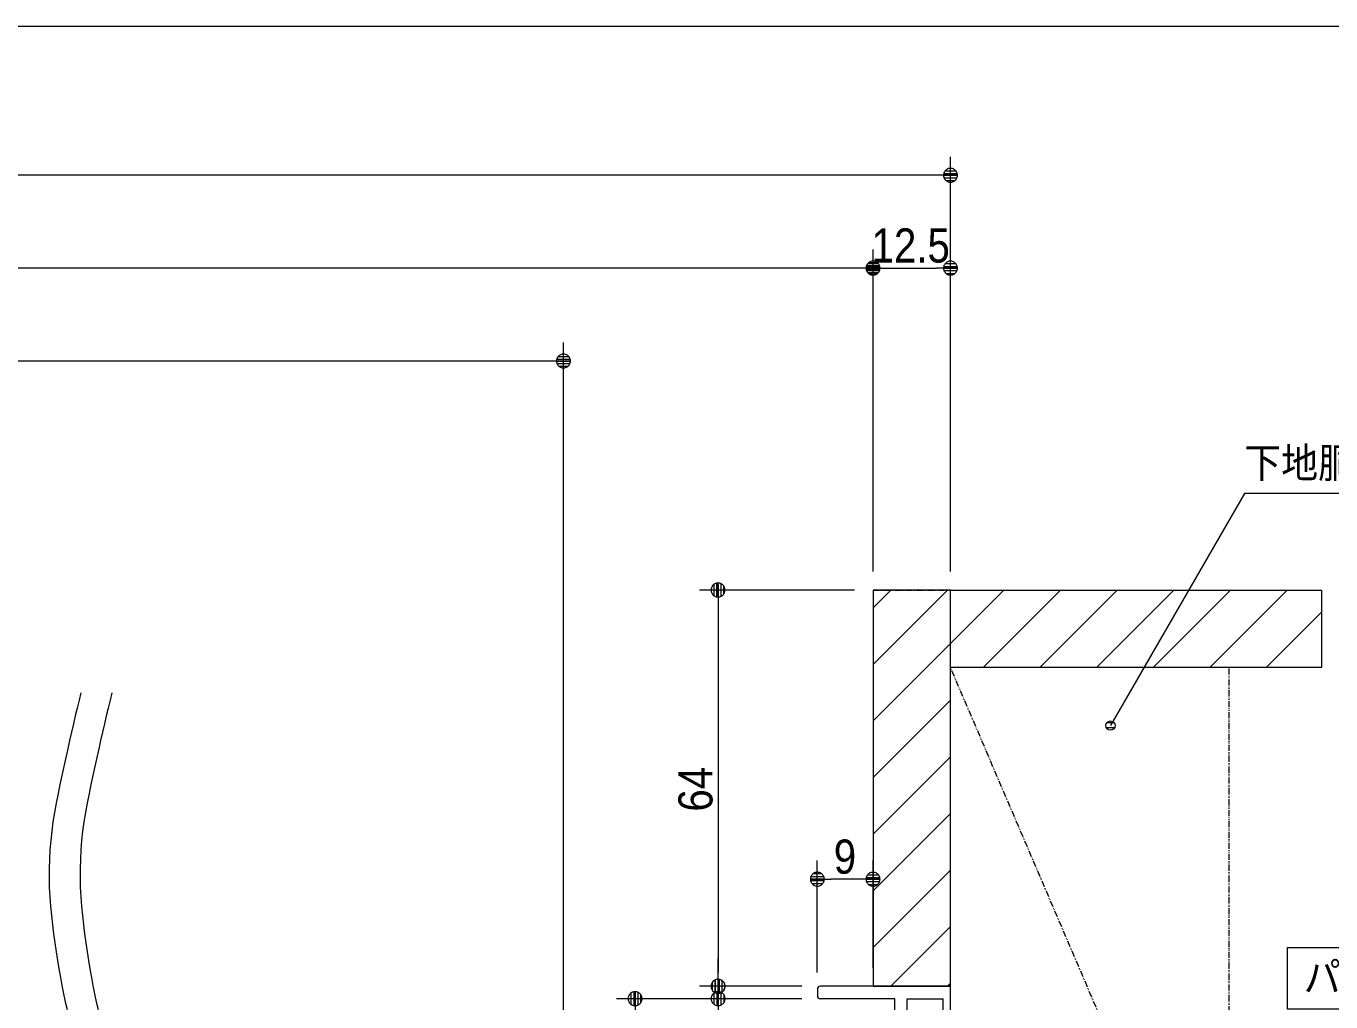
# Model space of a CAD drawing. Units: millimetres, scale not verified, with parts at other scales. Extents: x -4547 to 4547, y -2284 to 2284.
# Drawn here: x -2337 to -1283, y 1289 to 2078 of the extents above; entities that cross this region are included whole.
import ezdxf
from ezdxf.enums import TextEntityAlignment as Align

# ---------------------------------------------------------------- set-up
doc = ezdxf.new("R2010")
doc.units = ezdxf.units.MM
doc.header["$LTSCALE"] = 20
for name, pattern in [('CHAIN1', [8, 5, -1, 1, -1]), ('CHAIN2', [12, 9, -1, 1, -1]), ('DOUBLE_CHAIN1', [8.8, 5, -1, 0.6, -0.6, 0.6, -1])]:
    doc.linetypes.add(name, pattern=pattern)
for name, color, linetype, lineweight in [('0-0_2寸法-3', 7, 'Continuous', 9), ('0-1_3一般', 7, 'Continuous', 9), ('0-2_2寸法-2', 7, 'Continuous', 9), ('0-3_0', 7, 'Continuous', 9), ('0-4_2寸法-1', 7, 'Continuous', 9), ('0-5_1図面枠', 7, 'Continuous', 9)]:
    doc.layers.add(name, color=color, linetype=linetype, lineweight=lineweight)
doc.styles.add('ＭＳ ゴシック', font='')
doc.styles.add('ＭＳ Ｐゴシック', font='')
doc.styles.get('ＭＳ ゴシック').set_extended_font_data('MS Gothic')
doc.styles.get('ＭＳ Ｐゴシック').set_extended_font_data('MS PGothic')

# ---------------------------------------------------------------- blocks, each defined once
blk = doc.blocks.new('_Dot')
at = {"layer": '0-3_0'}
for p, q in [((-10, 0), (-20, 0)), ((9.78, 2), (-9.78, 2)), ((7.99, 6), (-7.99, 6)), ((9.16, -3.98), (-9.16, -3.98)), ((6, -7.98), (-6, -7.98))]:
    blk.add_line(p, q, dxfattribs=at)
for points in [[(10, 0), (9.92, 1.25), (9.69, 2.49), (9.3, 3.68), (8.76, 4.82), (8.09, 5.88), (7.29, 6.85), (6.37, 7.71), (5.36, 8.44), (4.26, 9.05), (3.09, 9.51), (1.87, 9.82), (0.63, 9.98), (-0.63, 9.98), (-1.87, 9.82), (-3.09, 9.51), (-4.26, 9.05), (-5.36, 8.44), (-6.37, 7.71), (-7.29, 6.85), (-8.09, 5.88), (-8.76, 4.82), (-9.3, 3.68), (-9.69, 2.49), (-9.92, 1.25), (-10, 0), (0, 0)], [(-10, 0), (-9.92, -1.25), (-9.69, -2.49), (-9.3, -3.68), (-8.76, -4.82), (-8.09, -5.88), (-7.29, -6.85), (-6.37, -7.71), (-5.36, -8.44), (-4.26, -9.05), (-3.09, -9.51), (-1.87, -9.82), (-0.63, -9.98), (0.63, -9.98), (1.87, -9.82), (3.09, -9.51), (4.26, -9.05), (5.36, -8.44), (6.37, -7.71), (7.29, -6.85), (8.09, -5.88), (8.76, -4.82), (9.3, -3.68), (9.69, -2.49), (9.92, -1.25), (10, 0), (0, 0)]]:
    blk.add_lwpolyline(points, close=True, dxfattribs=at)
blk = doc.blocks.new('グループ-83')
at = {"layer": '0-1_3一般', "linetype": 'DOUBLE_CHAIN1'}
for p, q in [((-6250, 32440), (-5000, 32440)), ((-5000, 31190), (-5000, 32440)), ((-5000, 32440), (993.9, 32440)), ((-5000, 26040), (-5000, 31190)), ((-500, 20690), (-5000, 31190)), ((993.9, 31190), (-5000, 31190)), ((-500, 20690), (-500, 31190))]:
    blk.add_line(p, q, dxfattribs=at)
at = {"layer": '0-1_3一般'}
for p, q in [((-6250, 32154.8), (-5964.8, 32440)), ((-6250, 31240.4), (-5050.4, 32440)), ((-5000, 31576), (-4136, 32440)), ((-4471.6, 31190), (-3221.6, 32440)), ((-3557.2, 31190), (-2307.2, 32440)), ((-2642.8, 31190), (-1392.8, 32440)), ((-1728.4, 31190), (-478.4, 32440)), ((-814, 31190), (436, 32440)), ((100.4, 31190), (993.9, 32083.5)), ((-6250, 30326), (-5000, 31576)), ((-6250, 29411.6), (-5000, 30661.6)), ((-6250, 28497.2), (-5000, 29747.2)), ((-6250, 27582.8), (-5000, 28832.8)), ((-6250, 26668.4), (-5000, 27918.4)), ((-5964, 26040), (-5000, 27004)), ((-5049.6, 26040), (-5000, 26089.6))]:
    blk.add_line(p, q, dxfattribs=at)
at = {"layer": '0-1_3一般', "linetype": 'DOUBLE_CHAIN1'}
blk.add_lwpolyline([(-6250, 32440), (-6250, 26040), (-5000, 26040)], dxfattribs=at)
at = {"layer": '0-1_3一般'}
for points in [[(-6250, 32440), (-6250, 26040), (-5000, 26040), (-5000, 31190), (-5000, 32440)], [(993.9, 31190), (-5000, 31190), (-5000, 32440), (993.9, 32440)]]:
    blk.add_lwpolyline(points, close=True, dxfattribs=at)
blk = doc.blocks.new('グループ-89')
at = {"layer": '0-1_3一般'}
for p, q in [((-7150, 25990), (-7150, 25890)), ((-5000, 26040), (-7100, 26040)), ((-5000, 20690), (-5000, 26040)), ((-5900, 25840), (-7100, 25840)), ((-5700, 25840), (-5120, 25840)), ((-5700, 24530), (-5700, 25840)), ((-5900, 20990), (-5654.8, 20990)), ((-5900, 18890), (-5900, 20990)), ((-5730, 20690), (-5470, 20690)), ((-5780, 19390), (-5780, 20640)), ((-5420, 20640), (-5420, 20590)), ((-5300, 20540), (-5370, 20540)), ((-5300, 20040), (-5370, 20040)), ((-5300, 18890), (-5300, 20040)), ((-5420, 19990), (-5420, 19390)), ((-5470, 19340), (-5730, 19340)), ((-5350, 18840), (-5850, 18840))]:
    blk.add_line(p, q, dxfattribs=at)
at = {"layer": '0-1_3一般', "linetype": 'CHAIN1'}
for p, q in [((-5657, 24300), (-5503, 24300)), ((-5580, 24377), (-5580, 24223)), ((-5979, 22660), (-4479, 22660)), ((-5580, 21097), (-5580, 20943)), ((-5503, 21020), (-5657, 21020))]:
    blk.add_line(p, q, dxfattribs=at)
at = {"layer": '0-1_3一般'}
for points in [[(-5654.8, 24330), (-5900, 24330), (-5900, 25840)], [(-5700, 24530), (-5120, 24530), (-5120, 25840)], [(-5505.2, 20990), (-5200, 20990), (-5200, 24330), (-5505.2, 24330)], [(-5300, 20540), (-5300, 20690), (-5000, 20690)]]:
    blk.add_lwpolyline(points, dxfattribs=at)
for centre, radius, start, end in [((-7100, 25990), 50, 90, 180), ((-7100, 25890), 50, 180, 270), ((-5654.8, 24350), 20, 270, 326.25101), ((-5580, 24300), 70, 90, 146.25101), ((-5580, 24300), 70, 33.74899, 90), ((-5505.2, 24350), 20, 213.74899, 270), ((-5654.8, 20970), 20, 33.74899, 90), ((-5580, 21020), 70, 213.74899, 270), ((-5580, 21020), 70, 270, 326.25101), ((-5505.2, 20970), 20, 90, 146.25101), ((-5730, 20640), 50, 90, 180), ((-5470, 20640), 50, 0, 90), ((-5370, 20590), 50, 180, 270), ((-5370, 19990), 50, 90, 180), ((-5730, 19390), 50, 180, 270), ((-5470, 19390), 50, 270, 0), ((-5850, 18890), 50, 180, 270), ((-5350, 18890), 50, 270, 0)]:
    blk.add_arc(centre, radius, start, end, dxfattribs=at)
blk = doc.blocks.new('グループ-91')
at = {"layer": '0-1_3一般', "linetype": 'CHAIN2'}
for points in [[(-19042.7, 30781.6), (-19072.7, 30659.1), (-19102.9, 30534.1), (-19133.2, 30406.8), (-19163.7, 30277), (-19194.3, 30144.8), (-19225, 30010.2), (-19255.9, 29873.1), (-19286.9, 29733.7), (-19318, 29591.8), (-19349.3, 29447.5), (-19380.6, 29300.7), (-19412.2, 29151.6), (-19443.3, 29000.3), (-19471.1, 28848.8), (-19495, 28697.3), (-19514.9, 28545.8), (-19531, 28394.3), (-19543.2, 28242.9), (-19551.5, 28091.6), (-19555.9, 27940.2), (-19556.4, 27788.9), (-19553, 27637.6), (-19545.7, 27486.4), (-19534.6, 27335.2), (-19519.5, 27184), (-19501.9, 27034), (-19483.3, 26886.4), (-19463.5, 26741.2), (-19442.7, 26598.4), (-19420.8, 26458), (-19397.8, 26319.9), (-19373.7, 26184.2), (-19348.5, 26050.9), (-19322.2, 25920), (-19294.8, 25791.4), (-19266.3, 25665.3)], [(-18542.7, 30781.6), (-18572.7, 30659.1), (-18602.9, 30534.1), (-18633.2, 30406.8), (-18663.7, 30277), (-18694.3, 30144.8), (-18725, 30010.2), (-18755.9, 29873.1), (-18786.9, 29733.7), (-18818, 29591.8), (-18849.3, 29447.5), (-18880.6, 29300.7), (-18912.2, 29151.6), (-18943.3, 29000.3), (-18971.1, 28848.8), (-18995, 28697.3), (-19014.9, 28545.8), (-19031, 28394.3), (-19043.2, 28242.9), (-19051.5, 28091.6), (-19055.9, 27940.2), (-19056.4, 27788.9), (-19053, 27637.6), (-19045.7, 27486.4), (-19034.6, 27335.2), (-19019.5, 27184), (-19001.9, 27034), (-18983.3, 26886.4), (-18963.5, 26741.2), (-18942.7, 26598.4), (-18920.8, 26458), (-18897.8, 26319.9), (-18873.7, 26184.2), (-18848.5, 26050.9), (-18822.2, 25920), (-18794.8, 25791.4), (-18766.3, 25665.3)]]:
    blk.add_lwpolyline(points, dxfattribs=at)
at = {"layer": '0-1_3一般'}
for name in ['グループ-83', 'グループ-89']:
    blk.add_blockref(name, (0, 0), dxfattribs=at)
blk = doc.blocks.new('グループ-98')
at = {"layer": '0-1_3一般'}
blk.add_blockref('グループ-91', (0, 0), dxfattribs=at)
blk = doc.blocks.new('グループ-109')
at = {"layer": '0-5_1図面枠'}
blk.add_lwpolyline([(-60000, 41550), (60000, 41550), (60000, -41550), (-60000, -41550)], close=True, dxfattribs=at)
blk = doc.blocks.new('図面枠')
at = {"layer": '0-5_1図面枠'}
blk.add_blockref('グループ-109', (0, 0), dxfattribs=at)

msp = doc.modelspace()

# ---------------------------------------------------------------- linework, layer by layer
at = {"layer": '0-0_2寸法-3'}
for p, q in [((-1458.13, 1510.77), (-1464.76, 1510.77)), ((-1458.44, 1514.77), (-1464.45, 1514.77))]:
    msp.add_line(p, q, dxfattribs=at)
msp.add_lwpolyline([(-1205.04, 1700), (-1353.21, 1700), (-1461.44, 1512.53)], dxfattribs=at)
msp.add_lwpolyline([(-1318.46, 1333.4), (-1156.65, 1333.4), (-1156.65, 1283.4), (-1318.46, 1283.4)], close=True, dxfattribs=at)
msp.add_circle((-1461.44, 1512.53), 3.75, dxfattribs=at)
msp.add_circle((-1461.44, 1512.53), 3.75, dxfattribs=at)
at = {"layer": '0-2_2寸法-2'}
for p, q in [((-1778.23, 1313.26), (-1778.23, 1324.51)), ((-1710.63, 1302), (-1793.23, 1302)), ((-1778.23, 1302), (-1778.23, 1292)), ((-1710.63, 1292), (-1793.23, 1292))]:
    msp.add_line(p, q, dxfattribs=at)
at = {"layer": '0-4_2寸法-1'}
for p, q in [((-1590.63, 1897), (-1590.63, 1972)), ((-1601.88, 1957), (-3471.87, 1957)), ((-1653.13, 1637), (-1653.13, 1897)), ((-1653.13, 1637), (-1653.13, 1897)), ((-1590.63, 1637), (-1590.63, 1897)), ((-1664.38, 1882), (-3409.37, 1882)), ((-1641.87, 1882), (-1601.88, 1882)), ((-1903.12, 1233), (-1903.12, 1822)), ((-1914.38, 1807), (-3364.37, 1807)), ((-1668.13, 1622), (-1793.3, 1622)), ((-1778.3, 1610.74), (-1778.3, 1313.26)), ((-1698.13, 1313.25), (-1698.13, 1403.48)), ((-1653.13, 1317), (-1653.13, 1403.48)), ((-1664.38, 1388.48), (-1686.87, 1388.48)), ((-1710.63, 1302), (-1793.3, 1302)), ((-1710.63, 1292), (-1860.28, 1292))]:
    msp.add_line(p, q, dxfattribs=at)

# ---------------------------------------------------------------- block references
at = {"layer": '0-1_3一般', "xscale": 0.05, "yscale": 0.05}
msp.add_blockref('グループ-98', (-1340.62, 0), dxfattribs=at)
at = {"layer": '0-2_2寸法-2', "xscale": 0.5627563, "yscale": 0.5627563}
for p, rotation in [((-1778.23, 1302), 270), ((-1778.23, 1292), 90)]:
    msp.add_blockref('_Dot', p, dxfattribs=dict(at, rotation=rotation))
at = {"layer": '0-4_2寸法-1', "xscale": 0.5627563, "yscale": 0.5627563}
for p in [(-1590.63, 1957), (-1653.13, 1882), (-1590.63, 1882), (-1903.12, 1807), (-1653.13, 1388.48)]:
    msp.add_blockref('_Dot', p, dxfattribs=at)
for p, rotation in [((-1653.13, 1882), 180), ((-1778.3, 1622), 90), ((-1698.13, 1388.48), 180), ((-1778.3, 1302), 270), ((-1845.28, 1292), 90)]:
    msp.add_blockref('_Dot', p, dxfattribs=dict(at, rotation=rotation))
at = {"layer": '0-5_1図面枠', "xscale": 0.05, "yscale": 0.05}
msp.add_blockref('図面枠', (-1340.62, 0), dxfattribs=at)

# ---------------------------------------------------------------- texts
at = {"layer": '0-0_2寸法-3', "style": 'ＭＳ ゴシック', "width": 0.9}
for s, p in [('下地胴縁', (-1353.48, 1705.32)), ('パッキン', (-1305.34, 1290.08))]:
    msp.add_text(s, height=24.34, dxfattribs=at).set_placement(p, align=Align.BOTTOM_LEFT)
at = {"layer": '0-4_2寸法-1', "style": 'ＭＳ Ｐゴシック', "width": 0.9}
for s, p in [('12.5', (-1654.28, 1878.28)), ('9', (-1684.85, 1384.69))]:
    msp.add_text(s, height=27.57, dxfattribs=at).set_placement(p, align=Align.BOTTOM_LEFT)
msp.add_text('64', height=27.57, rotation=90, dxfattribs=at).set_placement((-1774.51, 1443.11), align=Align.BOTTOM_LEFT)

doc.saveas('drawing.dxf')
